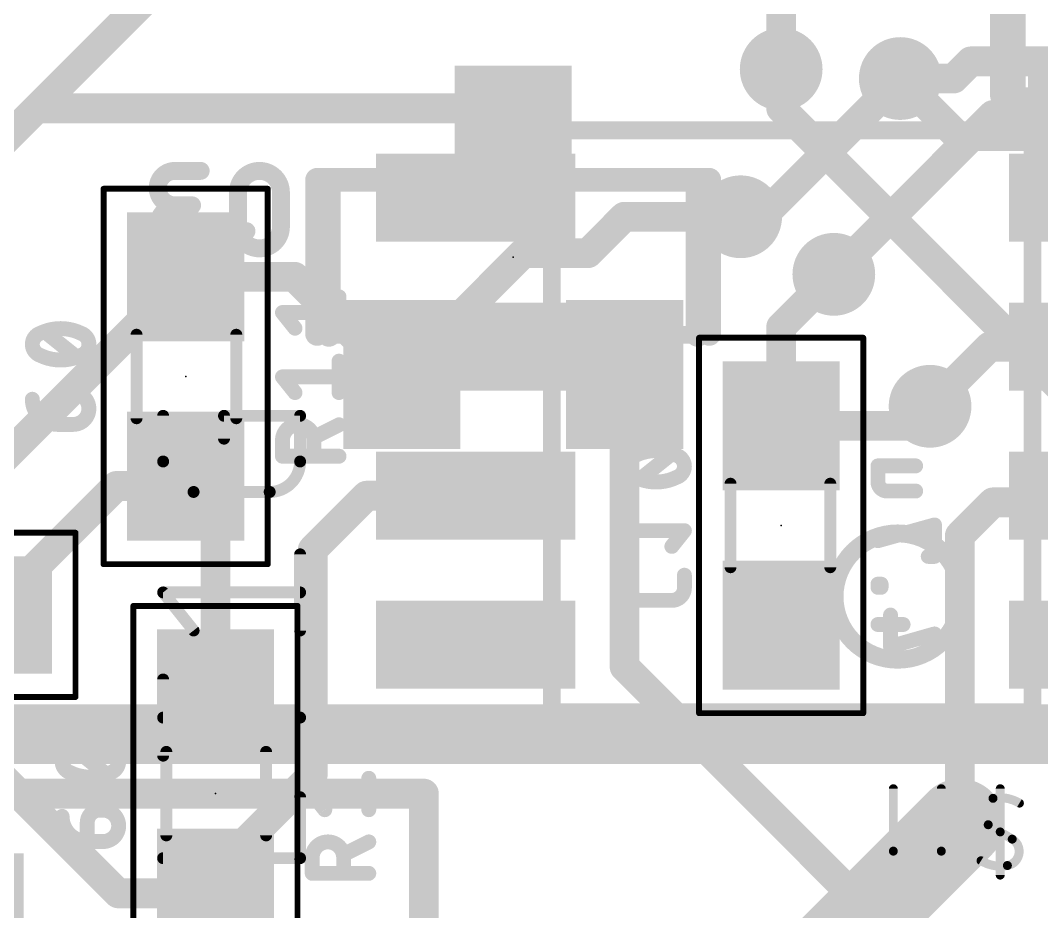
# Model space of a CAD drawing. Extents: x -0.3 to 81.4, y -1.5 to 30.2.
# Drawn here: x 20.18 to 28.89, y 12.96 to 20.56 of the extents above; entities that cross this region are included whole.
import ezdxf

# ---------------------------------------------------------------- set-up
doc = ezdxf.new("R2010")
doc.units = 0
for name, color, linetype in [('1', 12, 'CONTINUOUS'), ('16', 132, 'CONTINUOUS'), ('18', 110, 'CONTINUOUS'), ('21', 253, 'CONTINUOUS'), ('22', 253, 'CONTINUOUS'), ('23', 53, 'CONTINUOUS'), ('24', 53, 'CONTINUOUS'), ('25', 253, 'CONTINUOUS'), ('26', 253, 'CONTINUOUS'), ('27', 253, 'CONTINUOUS'), ('28', 253, 'CONTINUOUS'), ('39', 12, 'CONTINUOUS'), ('40', 132, 'CONTINUOUS'), ('51', 253, 'CONTINUOUS'), ('52', 253, 'CONTINUOUS')]:
    doc.layers.add(name, color=color, linetype=linetype)

# ---------------------------------------------------------------- blocks, each defined once
blk = doc.blocks.new('RECT')
blk.add_solid([(-0.5, -0.5), (0.5, -0.5), (-0.5, 0.5), (0.5, 0.5)])
blk = doc.blocks.new('ROUNDV')
at = {"const_width": 0.5}
blk.add_lwpolyline([(0, -0.25, 1), (0, 0.25, 1), (0, -0.25)], format="xyb", dxfattribs=at)

msp = doc.modelspace()

# ---------------------------------------------------------------- linework, layer by layer
at = {"layer": '1'}
for points, const_width in [([(25.3798, 24.8718), (18.796, 18.288)], 0.254), ([(26.67, 20.145), (26.67, 22.352)], 0.254), ([(28.1414, 20.066), (28.2878, 20.2124)], 0.254), ([(28.2878, 20.2124), (32.4589, 20.2124)], 0.254), ([(26.5076, 18.8876), (27.686, 20.066)], 0.254), ([(27.686, 20.066), (28.1414, 20.066)], 0.254), ([(28.4772, 19.7552), (27.1191, 18.397)], 0.254), ([(29.21, 19.7552), (28.4772, 19.7552)], 0.254), ([(26.3244, 18.8876), (26.5076, 18.8876)], 0.254), ([(19.724, 16.51), (21.59, 18.376)], 0.254), ([(22.518, 18.376), (21.59, 18.376)], 0.254), ([(23.114, 17.78), (22.518, 18.376)], 0.254), ([(24.064, 17.78), (23.114, 17.78)], 0.254), ([(27.94, 17.272), (28.448, 17.78)], 0.254), ([(28.448, 17.78), (29.464, 17.78)], 0.254), ([(21.59, 16.676), (21.673, 16.593)], 0.254), ([(19.9, 15.494), (20.999, 16.593)], 0.254), ([(20.999, 16.593), (21.673, 16.593)], 0.254), ([(21.673, 16.593), (21.844, 16.422)], 0.254), ([(22.6742, 16.0502), (23.134, 16.51)], 0.254), ([(23.134, 16.51), (24.064, 16.51)], 0.254), ([(28.4772, 16.4532), (28.194, 16.17)], 0.254), ([(29.4072, 16.4532), (28.4772, 16.4532)], 0.254), ([(21.844, 16.422), (21.844, 14.82)], 0.254), ([(28.194, 16.17), (28.194, 13.716)], 0.254), ([(22.6742, 16.0502), (22.6742, 14.1332)], 0.254), ([(29.464, 14.478), (11.938, 14.478)], 0.508), ([(19.8353, 14.2993), (21.0146, 13.12)], 0.254), ([(22.6742, 14.1332), (21.844, 13.303)], 0.254), ([(23.622, 13.97), (9.398, 13.97)], 0.254), ([(23.622, 10.922), (23.622, 13.97)], 0.254), ([(28.194, 13.716), (26.67, 12.192)], 0.762), ([(21.844, 13.303), (21.844, 13.12)], 0.254), ([(21.0146, 13.12), (21.844, 13.12)], 0.254)]:
    msp.add_lwpolyline(points, dxfattribs=dict(at, const_width=const_width))
for points, const_width in [([(28.2878, 20.2759, 1), (28.2878, 20.1489)], 0.127), ([(28.3327, 20.1675, 1), (28.2429, 20.2573)], 0.127), ([(26.6065, 20.145, 1), (26.7335, 20.145)], 0.127), ([(27.686, 20.1295, 1), (27.686, 20.0025)], 0.127), ([(27.7309, 20.0211, 1), (27.6411, 20.1109)], 0.127), ([(28.0965, 20.1109, 1), (28.1863, 20.0211)], 0.127), ([(28.1414, 20.0025, 1), (28.1414, 20.1295)], 0.127), ([(28.4772, 19.8187, 1), (28.4772, 19.6917)], 0.127), ([(28.5221, 19.7103, 1), (28.4323, 19.8001)], 0.127), ([(26.3244, 18.9511, 1), (26.3244, 18.8241)], 0.127), ([(26.4627, 18.9325, 1), (26.5525, 18.8427)], 0.127), ([(26.5076, 18.8241, 1), (26.5076, 18.9511)], 0.127), ([(21.59, 18.4395, 1), (21.59, 18.3125)], 0.127), ([(21.6349, 18.3311, 1), (21.5451, 18.4209)], 0.127), ([(22.5629, 18.4209, 1), (22.4731, 18.3311)], 0.127), ([(22.518, 18.3125, 1), (22.518, 18.4395)], 0.127), ([(27.0742, 18.4419, 1), (27.164, 18.3521)], 0.127), ([(23.114, 17.8435, 1), (23.114, 17.7165)], 0.127), ([(23.0691, 17.7351, 1), (23.1589, 17.8249)], 0.127), ([(24.064, 17.7165, 1), (24.064, 17.8435)], 0.127), ([(28.448, 17.8435, 1), (28.448, 17.7165)], 0.127), ([(28.4929, 17.7351, 1), (28.4031, 17.8249)], 0.127), ([(27.8951, 17.3169, 1), (27.9849, 17.2271)], 0.127), ([(21.6349, 16.7209, 1), (21.5451, 16.6311)], 0.127), ([(20.999, 16.6565, 1), (20.999, 16.5295)], 0.127), ([(21.0439, 16.5481, 1), (20.9541, 16.6379)], 0.127), ([(21.7179, 16.6379, 1), (21.6281, 16.5481)], 0.127), ([(21.6281, 16.5481, 1), (21.7179, 16.6379)], 0.127), ([(21.673, 16.5295, 1), (21.673, 16.6565)], 0.127), ([(23.134, 16.5735, 1), (23.134, 16.4465)], 0.127), ([(23.1789, 16.4651, 1), (23.0891, 16.5549)], 0.127), ([(24.064, 16.4465, 1), (24.064, 16.5735)], 0.127), ([(28.4772, 16.5167, 1), (28.4772, 16.3897)], 0.127), ([(28.5221, 16.4083, 1), (28.4323, 16.4981)], 0.127), ([(21.9075, 16.422, 1), (21.7805, 16.422)], 0.127), ([(21.7991, 16.3771, 1), (21.8889, 16.4669)], 0.127), ([(28.2575, 16.17, 1), (28.1305, 16.17)], 0.127), ([(28.1491, 16.2149, 1), (28.2389, 16.1251)], 0.127), ([(22.7377, 16.0502, 1), (22.6107, 16.0502)], 0.127), ([(22.6293, 16.0951, 1), (22.7191, 16.0053)], 0.127), ([(21.7805, 14.82, 1), (21.9075, 14.82)], 0.127), ([(22.7191, 14.0883, 1), (22.6293, 14.1781)], 0.127), ([(22.6107, 14.1332, 1), (22.7377, 14.1332)], 0.127), ([(23.6855, 13.97, 1), (23.5585, 13.97)], 0.127), ([(23.622, 13.9065, 1), (23.622, 14.0335)], 0.127), ([(28.3287, 13.5813, 1), (28.0593, 13.8507)], 0.381), ([(28.1305, 13.716, 1), (28.2575, 13.716)], 0.127), ([(21.9075, 13.303, 1), (21.7805, 13.303)], 0.127), ([(21.7991, 13.3479, 1), (21.8889, 13.2581)], 0.127), ([(21.0146, 13.1835, 1), (21.0146, 13.0565)], 0.127), ([(21.844, 13.0565, 1), (21.844, 13.1835)], 0.127), ([(20.9697, 13.0751, 1), (21.0595, 13.1649)], 0.127), ([(21.7805, 13.12, 1), (21.9075, 13.12)], 0.127)]:
    msp.add_lwpolyline(points, format="xyb", dxfattribs=dict(at, const_width=const_width))
at = {"layer": '16', "const_width": 0.254}
for points in [[(26.67, 19.812), (26.67, 20.145)], [(28.178, 19.574), (27.686, 20.066)], [(18.796, 18.288), (20.32, 19.812)], [(20.32, 19.812), (24.114, 19.812)], [(24.114, 19.812), (24.384, 19.542)], [(29.486, 16.996), (26.67, 19.812)], [(29.276, 19.574), (28.178, 19.574)], [(25.3316, 18.8876), (25.0208, 18.5768)], [(26.3244, 18.8876), (25.3316, 18.8876)], [(24.4688, 18.5768), (23.434, 17.542)], [(25.0208, 18.5768), (24.4688, 18.5768)], [(27.1191, 18.397), (26.67, 17.948)], [(26.67, 17.948), (26.67, 17.106)], [(25.334, 17.542), (25.334, 15.052)], [(27.774, 17.106), (27.94, 17.272)], [(26.67, 17.106), (27.774, 17.106)], [(25.334, 15.052), (32.766, 7.62)]]:
    msp.add_lwpolyline(points, dxfattribs=at)
at = {"layer": '16', "const_width": 0.127}
for points in [[(26.7335, 20.145, 1), (26.6065, 20.145)], [(27.7309, 20.1109, 1), (27.6411, 20.0211)], [(20.32, 19.8755, 1), (20.32, 19.7485)], [(20.3649, 19.7671, 1), (20.2751, 19.8569)], [(24.1589, 19.8569, 1), (24.0691, 19.7671)], [(24.114, 19.7485, 1), (24.114, 19.8755)], [(26.7149, 19.8569, 1), (26.6251, 19.7671)], [(26.6065, 19.812, 1), (26.7335, 19.812)], [(28.178, 19.6375, 1), (28.178, 19.5105)], [(24.3391, 19.4971, 1), (24.4289, 19.5869)], [(28.1331, 19.5291, 1), (28.2229, 19.6189)], [(25.3316, 18.9511, 1), (25.3316, 18.8241)], [(25.3765, 18.8427, 1), (25.2867, 18.9325)], [(26.3244, 18.8241, 1), (26.3244, 18.9511)], [(24.4688, 18.6403, 1), (24.4688, 18.5133)], [(24.5137, 18.5319, 1), (24.4239, 18.6217)], [(24.9759, 18.6217, 1), (25.0657, 18.5319)], [(25.0208, 18.5133, 1), (25.0208, 18.6403)], [(27.164, 18.3521, 1), (27.0742, 18.4419)], [(26.7335, 17.948, 1), (26.6065, 17.948)], [(26.6251, 17.9929, 1), (26.7149, 17.9031)], [(23.3891, 17.5869, 1), (23.4789, 17.4971)], [(25.3975, 17.542, 1), (25.2705, 17.542)], [(27.9849, 17.2271, 1), (27.8951, 17.3169)], [(26.67, 17.1695, 1), (26.67, 17.0425)], [(26.6065, 17.106, 1), (26.7335, 17.106)], [(27.7291, 17.1509, 1), (27.8189, 17.0611)], [(27.774, 17.0425, 1), (27.774, 17.1695)], [(25.3789, 15.0969, 1), (25.2891, 15.0071)], [(25.2705, 15.052, 1), (25.3975, 15.052)]]:
    msp.add_lwpolyline(points, format="xyb", dxfattribs=at)
at = {"layer": '21', "const_width": 0.1524}
msp.add_lwpolyline([(27.664, 15.1115, 1), (27.664, 16.1885, 1), (27.664, 15.1115)], format="xyb", dxfattribs=at)
at = {"layer": '22', "const_width": 0.2032}
for points in [[(28.5536, 21.2344), (28.5536, 19.9216)], [(22.7116, 19.2024), (22.7116, 17.8896)], [(23.6704, 19.2024), (22.7116, 19.2024)], [(26.0564, 19.2024), (25.0976, 19.2024)], [(26.0564, 17.8896), (26.0564, 19.2024)], [(24.1616, 17.8816), (24.6204, 17.8816)]]:
    msp.add_lwpolyline(points, dxfattribs=at)
at = {"layer": '22', "const_width": 0.1016}
for points in [[(28.5028, 19.9216, 1), (28.6044, 19.9216)], [(22.7624, 19.2024, 1), (22.6608, 19.2024)], [(22.7116, 19.2532, 1), (22.7116, 19.1516)], [(23.6704, 19.1516, 1), (23.6704, 19.2532)], [(25.0976, 19.2532, 1), (25.0976, 19.1516)], [(26.1072, 19.2024, 1), (26.0056, 19.2024)], [(26.0564, 19.1516, 1), (26.0564, 19.2532)], [(24.1616, 17.9324, 1), (24.1616, 17.8308)], [(24.6204, 17.8308, 1), (24.6204, 17.9324)], [(22.6608, 17.8896, 1), (22.7624, 17.8896)], [(26.0056, 17.8896, 1), (26.1072, 17.8896)]]:
    msp.add_lwpolyline(points, format="xyb", dxfattribs=at)
at = {"layer": '23'}
for p in [(21.59, 17.526), (21.844, 13.97)]:
    msp.add_point(p, dxfattribs=at)
at = {"layer": '24'}
for p in [(24.384, 18.542), (26.67, 16.256)]:
    msp.add_point(p, dxfattribs=at)
at = {"layer": '25'}
for points, const_width in [([(22.8981, 17.9374), (22.8981, 18.2055)], 0.127), ([(22.5227, 17.9374), (22.4155, 18.0714)], 0.127), ([(22.4155, 18.0714), (22.8981, 18.0714)], 0.127), ([(22.8981, 17.3888), (22.8981, 17.6569)], 0.127), ([(22.5227, 17.3888), (22.4155, 17.5228)], 0.127), ([(22.4155, 17.5228), (22.8981, 17.5228)], 0.127), ([(22.8981, 17.1146), (22.6836, 17.0074)], 0.127), ([(22.4155, 16.8465), (22.4155, 16.9805)], 0.127), ([(22.6836, 16.9805), (22.6836, 16.8465)], 0.127), ([(22.8981, 16.8465), (22.4155, 16.8465)], 0.127), ([(23.0449, 14.4082), (22.7767, 14.6227)], 0.127), ([(23.1521, 13.8328), (23.1521, 14.1009)], 0.127), ([(22.7767, 13.8328), (22.6695, 13.9668)], 0.127), ([(22.6695, 13.9668), (23.1521, 13.9668)], 0.127), ([(27.6268, 14.0119), (27.6268, 13.4799)], 0.0762), ([(28.036, 13.4799), (28.036, 14.0119)], 0.0762), ([(28.5385, 13.2753), (28.5385, 14.0119)], 0.0762), ([(28.5385, 13.6436), (28.4362, 13.705)], 0.0762), ([(28.5385, 13.6436), (28.6408, 13.5822)], 0.0762), ([(23.1521, 13.5586), (22.9376, 13.4514)], 0.127), ([(22.6695, 13.2905), (22.6695, 13.4245)], 0.127), ([(22.9376, 13.4245), (22.9376, 13.2905)], 0.127), ([(23.1521, 13.2905), (22.6695, 13.2905)], 0.127)]:
    msp.add_lwpolyline(points, dxfattribs=dict(at, const_width=const_width))
for points, const_width in [([(22.9298, 18.2055, 1), (22.8664, 18.2055)], 0.0635), ([(22.4403, 18.0913, 1), (22.3907, 18.0516)], 0.0635), ([(22.4155, 18.1032, 1), (22.4155, 18.0397)], 0.0635), ([(22.8981, 18.0397, 1), (22.8981, 18.1032)], 0.0635), ([(22.498, 17.9176, 1), (22.5475, 17.9572)], 0.0635), ([(22.8664, 17.9374, 1), (22.9298, 17.9374)], 0.0635), ([(22.9298, 17.6569, 1), (22.8664, 17.6569)], 0.0635), ([(22.4403, 17.5426, 1), (22.3907, 17.503)], 0.0635), ([(22.4155, 17.5546, 1), (22.4155, 17.4911)], 0.0635), ([(22.8981, 17.4911, 1), (22.8981, 17.5546)], 0.0635), ([(22.498, 17.3689, 1), (22.5475, 17.4086)], 0.0635), ([(22.8664, 17.3888, 1), (22.9298, 17.3888)], 0.0635), ([(22.6836, 16.9805, 1), (22.4155, 16.9805)], 0.127), ([(22.9123, 17.0862, 1), (22.8839, 17.143)], 0.0635), ([(22.4473, 16.9805, 1), (22.3838, 16.9805)], 0.0635), ([(22.3838, 16.9805, 1), (22.4473, 16.9805)], 0.0635), ([(22.6694, 17.0358, 1), (22.6978, 16.979)], 0.0635), ([(22.7154, 16.9805, 1), (22.6519, 16.9805)], 0.0635), ([(22.6519, 16.9805, 1), (22.7154, 16.9805)], 0.0635), ([(22.4155, 16.8782, 1), (22.4155, 16.8147)], 0.0635), ([(22.8981, 16.8147, 1), (22.8981, 16.8782)], 0.0635), ([(22.3838, 16.8465, 1), (22.4473, 16.8465)], 0.0635), ([(22.6519, 16.8465, 1), (22.7154, 16.8465)], 0.0635), ([(22.7365, 14.6093, 0.3205), (22.6695, 14.5154)], 0.127), ([(22.9108, 14.6495, 0.1139), (22.7365, 14.6093)], 0.127), ([(22.7226, 14.6378, 1), (22.7504, 14.5807)], 0.0635), ([(22.7468, 14.5793, 1), (22.7262, 14.6393)], 0.0635), ([(22.7966, 14.6475, 1), (22.7569, 14.5979)], 0.0635), ([(22.9108, 14.6813, 1), (22.9108, 14.6178)], 0.0635), ([(23.0851, 14.6093, 0.1139), (22.9108, 14.6495)], 0.127), ([(22.9108, 14.6178, 1), (22.9108, 14.6813)], 0.0635), ([(23.1521, 14.5154, 0.3205), (23.0851, 14.6093)], 0.127), ([(23.0954, 14.6393, 1), (23.0748, 14.5793)], 0.0635), ([(23.0712, 14.5807, 1), (23.099, 14.6378)], 0.0635), ([(22.6695, 14.5154, 0.3205), (22.7365, 14.4216)], 0.127), ([(22.7012, 14.5154, 1), (22.6378, 14.5154)], 0.0635), ([(23.0851, 14.4216, 0.3205), (23.1521, 14.5154)], 0.127), ([(23.1838, 14.5154, 1), (23.1204, 14.5154)], 0.0635), ([(22.6378, 14.5154, 1), (22.7012, 14.5154)], 0.0635), ([(22.7365, 14.4216, 0.1139), (22.9108, 14.3814)], 0.127), ([(22.7504, 14.4501, 1), (22.7226, 14.3931)], 0.0635), ([(22.7262, 14.3916, 1), (22.7468, 14.4516)], 0.0635), ([(22.9108, 14.3814, 0.1139), (23.0851, 14.4216)], 0.127), ([(23.025, 14.3834, 1), (23.0647, 14.433)], 0.0635), ([(23.0748, 14.4516, 1), (23.0954, 14.3916)], 0.0635), ([(23.099, 14.3931, 1), (23.0712, 14.4501)], 0.0635), ([(23.1204, 14.5154, 1), (23.1838, 14.5154)], 0.0635), ([(22.9108, 14.4131, 1), (22.9108, 14.3496)], 0.0635), ([(22.9108, 14.3496, 1), (22.9108, 14.4131)], 0.0635), ([(23.1838, 14.1009, 1), (23.1204, 14.1009)], 0.0635), ([(22.6695, 13.9986, 1), (22.6695, 13.9351)], 0.0635), ([(22.6943, 13.9866, 1), (22.6447, 13.947)], 0.0635), ([(23.1521, 13.9351, 1), (23.1521, 13.9986)], 0.0635), ([(27.6458, 14.0119, 1), (27.6077, 14.0119)], 0.0381), ([(28.0551, 14.0119, 1), (28.017, 14.0119)], 0.0381), ([(28.5576, 14.0119, 1), (28.5195, 14.0119)], 0.0381), ([(28.4772, 13.93, 0.6917), (28.4362, 13.705)], 0.0762), ([(28.4737, 13.9488, 1), (28.4806, 13.9113)], 0.0381), ([(28.7022, 13.8891, 0.1823), (28.4772, 13.9301)], 0.0762), ([(28.4806, 13.9113, 1), (28.4737, 13.9488)], 0.0381), ([(22.752, 13.8129, 1), (22.8015, 13.8526)], 0.0635), ([(23.1204, 13.8328, 1), (23.1838, 13.8328)], 0.0635), ([(28.6924, 13.8728, 1), (28.712, 13.9055)], 0.0381), ([(28.446, 13.7213, 1), (28.4264, 13.6886)], 0.0381), ([(28.4264, 13.6886, 1), (28.446, 13.7213)], 0.0381), ([(28.5483, 13.6599, 1), (28.5287, 13.6273)], 0.0381), ([(28.5287, 13.6273, 1), (28.5483, 13.6599)], 0.0381), ([(22.9376, 13.4245, 1), (22.6695, 13.4245)], 0.127), ([(23.1663, 13.5302, 1), (23.1379, 13.587)], 0.0635), ([(28.5999, 13.3571, 0.6917), (28.6408, 13.5822)], 0.0762), ([(28.6506, 13.5986, 1), (28.631, 13.5659)], 0.0381), ([(28.631, 13.5659, 1), (28.6506, 13.5986)], 0.0381), ([(22.9234, 13.4798, 1), (22.9518, 13.423)], 0.0635), ([(27.6268, 13.4799, 1), (28.036, 13.4799)], 0.0762), ([(27.6458, 13.4799, 1), (27.6077, 13.4799)], 0.0381), ([(28.0551, 13.4799, 1), (28.017, 13.4799)], 0.0381), ([(22.7012, 13.4245, 1), (22.6378, 13.4245)], 0.0635), ([(22.6378, 13.4245, 1), (22.7012, 13.4245)], 0.0635), ([(22.9694, 13.4245, 1), (22.9059, 13.4245)], 0.0635), ([(22.9059, 13.4245, 1), (22.9694, 13.4245)], 0.0635), ([(27.6077, 13.4799, 1), (27.6458, 13.4799)], 0.0381), ([(28.017, 13.4799, 1), (28.0551, 13.4799)], 0.0381), ([(28.3847, 13.4144, 1), (28.365, 13.3817)], 0.0381), ([(28.3749, 13.3981, 0.1823), (28.5999, 13.3571)], 0.0762), ([(22.6695, 13.3222, 1), (22.6695, 13.2587)], 0.0635), ([(23.1521, 13.2587, 1), (23.1521, 13.3222)], 0.0635), ([(28.5965, 13.3759, 1), (28.6033, 13.3384)], 0.0381), ([(28.6033, 13.3384, 1), (28.5965, 13.3759)], 0.0381), ([(22.6378, 13.2905, 1), (22.7012, 13.2905)], 0.0635), ([(22.9059, 13.2905, 1), (22.9694, 13.2905)], 0.0635), ([(28.5195, 13.2753, 1), (28.5576, 13.2753)], 0.0381)]:
    msp.add_lwpolyline(points, format="xyb", dxfattribs=dict(at, const_width=const_width))
at = {"layer": '26'}
for points, const_width in [([(21.4981, 19.2786, 1), (21.4981, 18.9851)], 0.1524), ([(21.4981, 19.3167, 1), (21.4981, 19.2405)], 0.0762), ([(21.4981, 19.2405, 1), (21.4981, 19.3167)], 0.0762), ([(21.7183, 19.2405, 1), (21.7183, 19.3167)], 0.0762), ([(22.4028, 19.0952, 1), (22.0359, 19.0952)], 0.1524), ([(22.074, 19.0952, 1), (21.9978, 19.0952)], 0.0762), ([(22.4409, 19.0952, 1), (22.3647, 19.0952)], 0.0762), ([(21.9978, 19.0952, 1), (22.074, 19.0952)], 0.0762), ([(22.3647, 19.0952, 1), (22.4409, 19.0952)], 0.0762), ([(21.5348, 18.9851, 1), (21.5348, 18.6182)], 0.1524), ([(21.4981, 19.0232, 1), (21.4981, 18.947)], 0.0762), ([(21.4981, 18.947, 1), (21.4981, 19.0232)], 0.0762), ([(21.5348, 18.947, 1), (21.5348, 19.0232)], 0.0762), ([(21.6449, 18.947, 1), (21.6449, 19.0232)], 0.0762), ([(22.0359, 18.8016, 1), (22.4028, 18.8016)], 0.1524), ([(22.074, 18.8016, 1), (21.9978, 18.8016)], 0.0762), ([(21.9978, 18.8016, 1), (22.074, 18.8016)], 0.0762), ([(22.1362, 18.738, 1), (22.0824, 18.7919)], 0.0762), ([(22.4409, 18.8016, 1), (22.3647, 18.8016)], 0.0762), ([(22.3647, 18.8016, 1), (22.4409, 18.8016)], 0.0762), ([(21.5348, 18.6563, 1), (21.5348, 18.5801)], 0.0762), ([(21.5348, 18.5801, 1), (21.5348, 18.6563)], 0.0762), ([(21.7183, 18.5801, 1), (21.7183, 18.6563)], 0.0762), ([(21.9356, 18.6451, 1), (21.9895, 18.5913)], 0.0762), ([(25.4289, 16.8542, 0.3205), (25.3619, 16.7604)], 0.127), ([(25.6032, 16.8944, 0.1139), (25.4289, 16.8542)], 0.127), ([(25.415, 16.8827, 1), (25.4428, 16.8257)], 0.0635), ([(25.4392, 16.8242, 1), (25.4186, 16.8842)], 0.0635), ([(25.6032, 16.9262, 1), (25.6032, 16.8627)], 0.0635), ([(25.7775, 16.8542, 0.1139), (25.6032, 16.8944)], 0.127), ([(25.6032, 16.8627, 1), (25.6032, 16.9262)], 0.0635), ([(25.7571, 16.8428, 1), (25.7174, 16.8924)], 0.0635), ([(25.8445, 16.7604, 0.3205), (25.7775, 16.8542)], 0.127), ([(25.7878, 16.8842, 1), (25.7672, 16.8242)], 0.0635), ([(25.7636, 16.8257, 1), (25.7914, 16.8827)], 0.0635), ([(25.3619, 16.7604, 0.3205), (25.4289, 16.6665)], 0.127), ([(25.3936, 16.7603, 1), (25.3302, 16.7604)], 0.0635), ([(25.7775, 16.6665, 0.3205), (25.8445, 16.7604)], 0.127), ([(25.8762, 16.7603, 1), (25.8128, 16.7604)], 0.0635), ([(25.3302, 16.7603, 1), (25.3936, 16.7604)], 0.0635), ([(25.4428, 16.6951, 1), (25.415, 16.638)], 0.0635), ([(25.4289, 16.6665, 0.1139), (25.6032, 16.6263)], 0.127), ([(25.4186, 16.6365, 1), (25.4392, 16.6965)], 0.0635), ([(25.6032, 16.6263, 0.1139), (25.7775, 16.6665)], 0.127), ([(25.7672, 16.6965, 1), (25.7878, 16.6365)], 0.0635), ([(25.7914, 16.638, 1), (25.7636, 16.6951)], 0.0635), ([(25.8128, 16.7604, 1), (25.8762, 16.7603)], 0.0635), ([(25.4493, 16.6779, 1), (25.489, 16.6283)], 0.0635), ([(25.6032, 16.658, 1), (25.6032, 16.5945)], 0.0635), ([(25.6032, 16.5945, 1), (25.6032, 16.658)], 0.0635), ([(25.3937, 16.3458, 1), (25.3302, 16.3458)], 0.0635), ([(25.3619, 16.2435, 1), (25.3619, 16.18)], 0.0635), ([(25.8693, 16.1919, 1), (25.8197, 16.2316)], 0.0635), ([(25.8445, 16.18, 1), (25.8445, 16.2435)], 0.0635), ([(25.7125, 16.0975, 1), (25.762, 16.0578)], 0.0635), ([(25.3302, 16.0777, 1), (25.3937, 16.0777)], 0.0635), ([(25.3937, 15.8321, 1), (25.3302, 15.8321)], 0.0635), ([(25.8762, 15.8321, 1), (25.8128, 15.8321)], 0.0635), ([(25.3619, 15.7248, 0.4142), (25.4691, 15.6176)], 0.127), ([(25.3937, 15.7248, 1), (25.3302, 15.7248)], 0.0635), ([(25.7373, 15.6176, 0.4142), (25.8445, 15.7248)], 0.127), ([(25.8762, 15.7248, 1), (25.8128, 15.7248)], 0.0635), ([(25.3302, 15.7248, 1), (25.3937, 15.7248)], 0.0635), ([(25.4691, 15.6493, 1), (25.4691, 15.5858)], 0.0635), ([(25.4691, 15.5858, 1), (25.4691, 15.6493)], 0.0635), ([(25.7373, 15.6493, 1), (25.7373, 15.5858)], 0.0635), ([(25.7373, 15.5858, 1), (25.7373, 15.6493)], 0.0635), ([(25.8128, 15.7248, 1), (25.8762, 15.7248)], 0.0635)]:
    msp.add_lwpolyline(points, format="xyb", dxfattribs=dict(at, const_width=const_width))
for points, const_width in [([(21.7183, 19.2786), (21.4981, 19.2786)], 0.1524), ([(22.0359, 19.0952), (22.0359, 18.8016)], 0.1524), ([(22.4028, 18.8016), (22.4028, 19.0952)], 0.1524), ([(21.4981, 18.9851), (21.6449, 18.9851)], 0.1524), ([(22.1093, 18.765), (21.9625, 18.6182)], 0.1524), ([(21.7183, 18.6182), (21.5348, 18.6182)], 0.1524), ([(25.4691, 16.6531), (25.7373, 16.8676)], 0.127), ([(25.3619, 16.0777), (25.3619, 16.3458)], 0.127), ([(25.8445, 16.2117), (25.3619, 16.2117)], 0.127), ([(25.7373, 16.0777), (25.8445, 16.2117)], 0.127), ([(25.3619, 15.8321), (25.3619, 15.7248)], 0.127), ([(25.8445, 15.7248), (25.8445, 15.8321)], 0.127), ([(25.4691, 15.6176), (25.7373, 15.6176)], 0.127)]:
    msp.add_lwpolyline(points, dxfattribs=dict(at, const_width=const_width))
at = {"layer": '27'}
for points, const_width in [([(20.3489, 17.8942, 0.3205), (20.2819, 17.8003)], 0.127), ([(20.5232, 17.9344, 0.1139), (20.3489, 17.8942)], 0.127), ([(20.335, 17.9227, 1), (20.3628, 17.8656)], 0.0635), ([(20.3592, 17.8641, 1), (20.3386, 17.9242)], 0.0635), ([(20.409, 17.9324, 1), (20.3693, 17.8828)], 0.0635), ([(20.6975, 17.8942, 0.1139), (20.5232, 17.9344)], 0.127), ([(20.5232, 17.9661, 1), (20.5232, 17.9026)], 0.0635), ([(20.5232, 17.9026, 1), (20.5232, 17.9661)], 0.0635), ([(20.7645, 17.8003, 0.3205), (20.6975, 17.8942)], 0.127), ([(20.7078, 17.9242, 1), (20.6872, 17.8641)], 0.0635), ([(20.6836, 17.8656, 1), (20.7114, 17.9227)], 0.0635), ([(20.2819, 17.8003, 0.3205), (20.3489, 17.7065)], 0.127), ([(20.3136, 17.8003, 1), (20.2502, 17.8003)], 0.0635), ([(20.6975, 17.7065, 0.3205), (20.7645, 17.8003)], 0.127), ([(20.7962, 17.8003, 1), (20.7328, 17.8003)], 0.0635), ([(20.2502, 17.8003, 1), (20.3136, 17.8003)], 0.0635), ([(20.7328, 17.8003, 1), (20.7962, 17.8003)], 0.0635), ([(20.3489, 17.7065, 0.1139), (20.5232, 17.6663)], 0.127), ([(20.3628, 17.735, 1), (20.335, 17.6779)], 0.0635), ([(20.3386, 17.6764, 1), (20.3592, 17.7365)], 0.0635), ([(20.5232, 17.6663, 0.1139), (20.6975, 17.7065)], 0.127), ([(20.5232, 17.698, 1), (20.5232, 17.6345)], 0.0635), ([(20.5232, 17.6345, 1), (20.5232, 17.698)], 0.0635), ([(20.6374, 17.6683, 1), (20.6771, 17.7179)], 0.0635), ([(20.6872, 17.7365, 1), (20.7078, 17.6764)], 0.0635), ([(20.7114, 17.6779, 1), (20.6836, 17.735)], 0.0635), ([(20.6036, 17.3857, 0.4142), (20.4964, 17.2785)], 0.127), ([(20.6036, 17.4175, 1), (20.6036, 17.354)], 0.0635), ([(20.6304, 17.4175, 1), (20.6304, 17.354)], 0.0635), ([(20.6304, 17.1176, 1), (20.6304, 17.3857)], 0.127), ([(20.6036, 17.354, 1), (20.6036, 17.4175)], 0.0635), ([(20.6304, 17.354, 1), (20.6304, 17.4175)], 0.0635), ([(20.3136, 17.3321, 1), (20.2501, 17.3321)], 0.0635), ([(20.2819, 17.3321, 0.4142), (20.4964, 17.1176)], 0.127), ([(20.5281, 17.2785, 1), (20.4646, 17.2785)], 0.0635), ([(20.4646, 17.2785, 1), (20.5281, 17.2785)], 0.0635), ([(20.4964, 17.1494, 1), (20.4964, 17.0859)], 0.0635), ([(20.4964, 17.0859, 1), (20.4964, 17.1494)], 0.0635), ([(20.6304, 17.1494, 1), (20.6304, 17.0859)], 0.0635), ([(20.6304, 17.0859, 1), (20.6304, 17.1494)], 0.0635), ([(21.4232, 17.1908, 1), (21.3724, 17.1908)], 0.0508), ([(21.9425, 17.1908, 1), (21.8917, 17.1908)], 0.0508), ([(21.9171, 17.2162, 1), (21.9171, 17.1654)], 0.0508), ([(22.5916, 17.1908, 1), (22.5408, 17.1908)], 0.0508), ([(22.5662, 17.1654, 1), (22.5662, 17.2162)], 0.0508), ([(20.4646, 17.1176, 1), (20.5281, 17.1176)], 0.0635), ([(21.8917, 16.9961, 1), (21.9425, 16.9961)], 0.0508), ([(21.3978, 16.8014, 0.4142), (21.6574, 16.5417)], 0.1016), ([(21.4232, 16.8014, 1), (21.3724, 16.8014)], 0.0508), ([(21.3724, 16.8014, 1), (21.4232, 16.8014)], 0.0508), ([(22.3066, 16.5417, 0.4142), (22.5662, 16.8014)], 0.1016), ([(22.5916, 16.8014, 1), (22.5408, 16.8014)], 0.0508), ([(22.5408, 16.8014, 1), (22.5916, 16.8014)], 0.0508), ([(21.6574, 16.5671, 1), (21.6574, 16.5163)], 0.0508), ([(21.6574, 16.5163, 1), (21.6574, 16.5671)], 0.0508), ([(22.3066, 16.5671, 1), (22.3066, 16.5163)], 0.0508), ([(22.3066, 16.5163, 1), (22.3066, 16.5671)], 0.0508), ([(22.5916, 16.0098, 1), (22.5408, 16.0098)], 0.0508), ([(21.4176, 15.7011, 1), (21.378, 15.6693)], 0.0508), ([(21.3978, 15.7106, 1), (21.3978, 15.6598)], 0.0508), ([(22.5662, 15.6598, 1), (22.5662, 15.7106)], 0.0508), ([(21.6376, 15.3448, 1), (21.6773, 15.3765)], 0.0508), ([(22.5408, 15.3606, 1), (22.5916, 15.3606)], 0.0508), ([(21.4232, 14.943, 1), (21.3724, 14.943)], 0.0508), ([(21.3978, 14.6438, 1), (21.3978, 14.593)], 0.0508), ([(22.5662, 14.593, 1), (22.5662, 14.6438)], 0.0508), ([(20.6029, 14.3382, 0.3205), (20.5359, 14.2443)], 0.127), ([(20.7772, 14.3784, 0.1139), (20.6029, 14.3382)], 0.127), ([(20.589, 14.3667, 1), (20.6168, 14.3096)], 0.0635), ([(20.6132, 14.3081, 1), (20.5926, 14.3682)], 0.0635), ([(20.663, 14.3764, 1), (20.6233, 14.3268)], 0.0635), ([(20.9515, 14.3382, 0.1139), (20.7772, 14.3784)], 0.127), ([(20.7772, 14.4101, 1), (20.7772, 14.3466)], 0.0635), ([(20.7772, 14.3466, 1), (20.7772, 14.4101)], 0.0635), ([(21.0185, 14.2443, 0.3205), (20.9515, 14.3382)], 0.127), ([(20.9618, 14.3682, 1), (20.9412, 14.3081)], 0.0635), ([(20.9376, 14.3096, 1), (20.9654, 14.3667)], 0.0635), ([(20.5359, 14.2443, 0.3205), (20.6029, 14.1505)], 0.127), ([(20.5676, 14.2443, 1), (20.5042, 14.2443)], 0.0635), ([(20.9515, 14.1505, 0.3205), (21.0185, 14.2443)], 0.127), ([(21.0502, 14.2443, 1), (20.9868, 14.2443)], 0.0635), ([(21.3724, 14.2938, 1), (21.4232, 14.2938)], 0.0508), ([(20.5042, 14.2443, 1), (20.5677, 14.2443)], 0.0635), ([(20.6029, 14.1505, 0.1139), (20.7772, 14.1103)], 0.127), ([(20.6168, 14.179, 1), (20.589, 14.1219)], 0.0635), ([(20.5926, 14.1204, 1), (20.6132, 14.1805)], 0.0635), ([(20.7772, 14.1103, 0.1139), (20.9515, 14.1505)], 0.127), ([(20.9412, 14.1805, 1), (20.9618, 14.1204)], 0.0635), ([(20.9654, 14.1219, 1), (20.9376, 14.179)], 0.0635), ([(20.9868, 14.2443, 1), (21.0502, 14.2443)], 0.0635), ([(20.7772, 14.142, 1), (20.7772, 14.0785)], 0.0635), ([(20.7772, 14.0785, 1), (20.7772, 14.142)], 0.0635), ([(20.8914, 14.1123, 1), (20.9311, 14.1619)], 0.0635), ([(22.5916, 13.9391, 1), (22.5408, 13.9391)], 0.0508), ([(20.8576, 13.8297, 0.4142), (20.7504, 13.7225)], 0.127), ([(20.8576, 13.8615, 1), (20.8576, 13.798)], 0.0635), ([(20.8844, 13.8615, 1), (20.8844, 13.798)], 0.0635), ([(20.8844, 13.5616, 1), (20.8844, 13.8297)], 0.127), ([(20.8576, 13.798, 1), (20.8576, 13.8615)], 0.0635), ([(20.8844, 13.798, 1), (20.8844, 13.8615)], 0.0635), ([(20.5359, 13.7761, 0.4142), (20.7504, 13.5616)], 0.127), ([(20.5676, 13.7761, 1), (20.5041, 13.7761)], 0.0635), ([(20.7821, 13.7225, 1), (20.7186, 13.7225)], 0.0635), ([(20.7186, 13.7225, 1), (20.7821, 13.7225)], 0.0635), ([(20.7186, 13.5616, 1), (20.7821, 13.5616)], 0.0635), ([(20.7504, 13.5934, 1), (20.7504, 13.5299)], 0.0635), ([(20.7504, 13.5299, 1), (20.7504, 13.5934)], 0.0635), ([(20.8844, 13.5934, 1), (20.8844, 13.5299)], 0.0635), ([(20.8844, 13.5299, 1), (20.8844, 13.5934)], 0.0635), ([(21.3978, 13.4452, 1), (21.3978, 13.3944)], 0.0508), ([(22.5408, 13.4198, 1), (22.5916, 13.4198)], 0.0508), ([(22.5662, 13.3944, 1), (22.5662, 13.4452)], 0.0508)]:
    msp.add_lwpolyline(points, format="xyb", dxfattribs=dict(at, const_width=const_width))
for points, const_width in [([(20.6573, 17.6931), (20.3891, 17.9076)], 0.127), ([(20.6036, 17.3857), (20.6304, 17.3857)], 0.127), ([(20.4964, 17.1176), (20.4964, 17.2785)], 0.127), ([(20.6304, 17.1176), (20.4964, 17.1176)], 0.127), ([(21.3978, 16.8014), (21.3978, 17.1908)], 0.1016), ([(21.9171, 16.9961), (21.9171, 17.1908)], 0.1016), ([(21.9171, 17.1908), (22.5662, 17.1908)], 0.1016), ([(22.5662, 17.1908), (22.5662, 16.8014)], 0.1016), ([(22.3066, 16.5417), (21.6574, 16.5417)], 0.1016), ([(22.5662, 15.3606), (22.5662, 16.0098)], 0.1016), ([(21.6574, 15.3606), (21.3978, 15.6852)], 0.1016), ([(21.3978, 15.6852), (22.5662, 15.6852)], 0.1016), ([(21.3978, 14.2938), (21.3978, 14.943)], 0.1016), ([(22.5662, 14.6184), (21.3978, 14.6184)], 0.1016), ([(20.9113, 14.1371), (20.6431, 14.3516)], 0.127), ([(22.5662, 13.4198), (22.5662, 13.9391)], 0.1016), ([(20.8576, 13.8297), (20.8844, 13.8297)], 0.127), ([(20.7504, 13.5616), (20.7504, 13.7225)], 0.127), ([(20.8844, 13.5616), (20.7504, 13.5616)], 0.127), ([(21.3978, 13.4198), (22.5662, 13.4198)], 0.1016)]:
    msp.add_lwpolyline(points, dxfattribs=dict(at, const_width=const_width))
at = {"layer": '28', "const_width": 0.127}
for points in [[(27.7636, 17.0733), (27.7636, 17.2878)], [(27.9781, 17.0733), (27.9781, 17.2878)], [(27.4955, 17.0733), (27.9781, 17.0733)], [(27.4955, 16.6299), (27.4955, 16.764)], [(27.4955, 16.764), (27.8172, 16.764)], [(27.8172, 16.5495), (27.5759, 16.5495)], [(27.9781, 16.2604), (27.4955, 16.1264)], [(27.9781, 15.9923), (27.9781, 16.2604)], [(27.9245, 15.9923), (27.9781, 15.9923)], [(27.5223, 15.7557), (27.4955, 15.7557)], [(27.4955, 15.7557), (27.4955, 15.7289)], [(27.4955, 15.7289), (27.5223, 15.7289)], [(27.5223, 15.7289), (27.5223, 15.7557)], [(27.6027, 15.2242), (27.6027, 15.4924)], [(27.71, 15.4119), (27.4955, 15.4119)], [(27.9781, 15.3315), (27.6027, 15.2242)]]:
    msp.add_lwpolyline(points, dxfattribs=at)
at = {"layer": '28'}
for points, const_width in [([(27.7954, 17.2878, 1), (27.7319, 17.2878)], 0.0635), ([(28.0099, 17.2878, 1), (27.9464, 17.2878)], 0.0635), ([(27.4955, 17.105, 1), (27.4955, 17.0415)], 0.0635), ([(27.7319, 17.0733, 1), (27.7954, 17.0733)], 0.0635), ([(27.9464, 17.0733, 1), (28.0099, 17.0733)], 0.0635), ([(27.9781, 17.0415, 1), (27.9781, 17.105)], 0.0635), ([(27.4955, 16.7957, 1), (27.4955, 16.7322)], 0.0635), ([(27.5272, 16.764, 1), (27.4638, 16.764)], 0.0635), ([(27.8172, 16.7322, 1), (27.8172, 16.7957)], 0.0635), ([(27.4955, 16.6299, 0.4142), (27.5759, 16.5495)], 0.127), ([(27.5272, 16.6299, 1), (27.4638, 16.6299)], 0.0635), ([(27.4638, 16.6299, 1), (27.5272, 16.6299)], 0.0635), ([(27.5759, 16.5812, 1), (27.5759, 16.5177)], 0.0635), ([(27.5759, 16.5177, 1), (27.5759, 16.5812)], 0.0635), ([(27.8172, 16.5177, 1), (27.8172, 16.5812)], 0.0635), ([(28.0099, 16.2604, 1), (27.9464, 16.2604)], 0.0635), ([(27.9866, 16.2298, 1), (27.9696, 16.291)], 0.0635), ([(27.487, 16.157, 1), (27.504, 16.0958)], 0.0635), ([(27.9245, 16.0241, 1), (27.9245, 15.9606)], 0.0635), ([(27.9781, 15.9606, 1), (27.9781, 16.0241)], 0.0635), ([(27.9464, 15.9923, 1), (28.0099, 15.9923)], 0.0635), ([(27.4955, 15.7875, 1), (27.4955, 15.724)], 0.0635), ([(27.4955, 15.7607, 1), (27.4955, 15.6972)], 0.0635), ([(27.5272, 15.7557, 1), (27.4638, 15.7557)], 0.0635), ([(27.5541, 15.7557, 1), (27.4906, 15.7557)], 0.0635), ([(27.5223, 15.724, 1), (27.5223, 15.7875)], 0.0635), ([(27.5223, 15.6972, 1), (27.5223, 15.7607)], 0.0635), ([(27.4638, 15.7289, 1), (27.5272, 15.7289)], 0.0635), ([(27.4906, 15.7289, 1), (27.5541, 15.7289)], 0.0635), ([(27.6345, 15.4924, 1), (27.571, 15.4924)], 0.0635), ([(27.4955, 15.4437, 1), (27.4955, 15.3802)], 0.0635), ([(27.71, 15.3802, 1), (27.71, 15.4437)], 0.0635), ([(27.9868, 15.301, 1), (27.9694, 15.362)], 0.0635), ([(27.594, 15.2548, 1), (27.6115, 15.1937)], 0.0635), ([(27.571, 15.2242, 1), (27.6345, 15.2242)], 0.0635)]:
    msp.add_lwpolyline(points, format="xyb", dxfattribs=dict(at, const_width=const_width))
at = {"layer": '39', "const_width": 0.0508}
for points in [[(20.89, 15.926), (20.89, 19.126)], [(20.89, 19.126), (22.29, 19.126)], [(22.29, 19.126), (22.29, 15.926)], [(17.45, 16.194), (20.65, 16.194)], [(20.65, 16.194), (20.65, 14.794)], [(22.29, 15.926), (20.89, 15.926)], [(21.144, 12.37), (21.144, 15.57)], [(21.144, 15.57), (22.544, 15.57)], [(22.544, 15.57), (22.544, 12.37)], [(20.65, 14.794), (17.45, 14.794)]]:
    msp.add_lwpolyline(points, dxfattribs=at)
at = {"layer": '39', "const_width": 0.0254}
for points in [[(20.9027, 19.126, 1), (20.8773, 19.126)], [(20.89, 19.1387, 1), (20.89, 19.1133)], [(22.3027, 19.126, 1), (22.2773, 19.126)], [(22.29, 19.1133, 1), (22.29, 19.1387)], [(20.6627, 16.194, 1), (20.6373, 16.194)], [(20.65, 16.1813, 1), (20.65, 16.2067)], [(20.89, 15.9387, 1), (20.89, 15.9133)], [(22.29, 15.9133, 1), (22.29, 15.9387)], [(20.8773, 15.926, 1), (20.9027, 15.926)], [(22.2773, 15.926, 1), (22.3027, 15.926)], [(21.1567, 15.57, 1), (21.1313, 15.57)], [(21.144, 15.5827, 1), (21.144, 15.5573)], [(22.5567, 15.57, 1), (22.5313, 15.57)], [(22.544, 15.5573, 1), (22.544, 15.5827)], [(20.65, 14.7813, 1), (20.65, 14.8067)], [(20.6373, 14.794, 1), (20.6627, 14.794)]]:
    msp.add_lwpolyline(points, format="xyb", dxfattribs=at)
at = {"layer": '40', "const_width": 0.0508}
for points in [[(25.97, 17.856), (25.97, 14.656)], [(27.37, 17.856), (25.97, 17.856)], [(27.37, 14.656), (27.37, 17.856)], [(25.97, 14.656), (27.37, 14.656)]]:
    msp.add_lwpolyline(points, dxfattribs=at)
at = {"layer": '40', "const_width": 0.0254}
for points in [[(25.9827, 17.856, 1), (25.9573, 17.856)], [(25.97, 17.8687, 1), (25.97, 17.8433)], [(27.3827, 17.856, 1), (27.3573, 17.856)], [(27.37, 17.8433, 1), (27.37, 17.8687)], [(25.97, 14.6687, 1), (25.97, 14.6433)], [(25.9573, 14.656, 1), (25.9827, 14.656)], [(27.3573, 14.656, 1), (27.3827, 14.656)], [(27.37, 14.6433, 1), (27.37, 14.6687)]]:
    msp.add_lwpolyline(points, format="xyb", dxfattribs=at)
at = {"layer": '51'}
for points, const_width in [([(28.814, 19.625), (24.714, 19.625)], 0.1524), ([(24.714, 19.625), (24.714, 14.665)], 0.1524), ([(28.814, 14.665), (28.814, 19.625)], 0.1524), ([(21.171, 17.882), (21.171, 17.17)], 0.1016), ([(22.022, 17.882), (22.022, 17.17)], 0.1016), ([(24.714, 14.665), (28.814, 14.665)], 0.1524), ([(21.425, 14.326), (21.425, 13.614)], 0.1016), ([(22.276, 14.326), (22.276, 13.614)], 0.1016)]:
    msp.add_lwpolyline(points, dxfattribs=dict(at, const_width=const_width))
for points, const_width in [([(24.714, 19.6631, 1), (24.714, 19.5869)], 0.0762), ([(24.7521, 19.625, 1), (24.6759, 19.625)], 0.0762), ([(28.8521, 19.625, 1), (28.7759, 19.625)], 0.0762), ([(28.814, 19.5869, 1), (28.814, 19.6631)], 0.0762), ([(21.1964, 17.882, 1), (21.1456, 17.882)], 0.0508), ([(22.0474, 17.882, 1), (21.9966, 17.882)], 0.0508), ([(21.1456, 17.17, 1), (21.1964, 17.17)], 0.0508), ([(21.9966, 17.17, 1), (22.0474, 17.17)], 0.0508), ([(24.714, 14.7031, 1), (24.714, 14.6269)], 0.0762), ([(28.814, 14.6269, 1), (28.814, 14.7031)], 0.0762), ([(24.6759, 14.665, 1), (24.7521, 14.665)], 0.0762), ([(28.7759, 14.665, 1), (28.8521, 14.665)], 0.0762), ([(21.4504, 14.326, 1), (21.3996, 14.326)], 0.0508), ([(22.3014, 14.326, 1), (22.2506, 14.326)], 0.0508), ([(21.3996, 13.614, 1), (21.4504, 13.614)], 0.0508), ([(22.2506, 13.614, 1), (22.3014, 13.614)], 0.0508)]:
    msp.add_lwpolyline(points, format="xyb", dxfattribs=dict(at, const_width=const_width))
at = {"layer": '52'}
for points, const_width in [([(28.6536, 21.2344), (28.6536, 19.9136)], 0.2032), ([(28.6536, 19.9136), (31.7984, 19.9136)], 0.1524), ([(22.8116, 19.2024), (22.8116, 17.8816)], 0.2032), ([(25.9564, 19.2024), (22.8116, 19.2024)], 0.2032), ([(25.9564, 17.8816), (25.9564, 19.2024)], 0.2032), ([(22.8116, 17.8816), (25.9564, 17.8816)], 0.1524), ([(26.238, 16.612), (26.238, 15.9)], 0.1016), ([(27.089, 16.612), (27.089, 15.9)], 0.1016)]:
    msp.add_lwpolyline(points, dxfattribs=dict(at, const_width=const_width))
for points, const_width in [([(28.6028, 19.9136, 1), (28.7044, 19.9136)], 0.1016), ([(28.6536, 19.9517, 1), (28.6536, 19.8755)], 0.0762), ([(22.8624, 19.2024, 1), (22.7608, 19.2024)], 0.1016), ([(22.8116, 19.2532, 1), (22.8116, 19.1516)], 0.1016), ([(26.0072, 19.2024, 1), (25.9056, 19.2024)], 0.1016), ([(25.9564, 19.1516, 1), (25.9564, 19.2532)], 0.1016), ([(22.8116, 17.9197, 1), (22.8116, 17.8435)], 0.0762), ([(25.9564, 17.8435, 1), (25.9564, 17.9197)], 0.0762), ([(22.7608, 17.8816, 1), (22.8624, 17.8816)], 0.1016), ([(25.9056, 17.8816, 1), (26.0072, 17.8816)], 0.1016), ([(26.2634, 16.612, 1), (26.2126, 16.612)], 0.0508), ([(27.1144, 16.612, 1), (27.0636, 16.612)], 0.0508), ([(26.2126, 15.9, 1), (26.2634, 15.9)], 0.0508), ([(27.0636, 15.9, 1), (27.1144, 15.9)], 0.0508)]:
    msp.add_lwpolyline(points, format="xyb", dxfattribs=dict(at, const_width=const_width))

# ---------------------------------------------------------------- block references
at = {"layer": '1'}
for p, xscale, yscale, rotation in [((24.064, 19.05), 1.7, 0.75, 180), ((29.464, 19.05), 1.7, 0.75, 180), ((24.064, 17.78), 1.7, 0.75, 180), ((29.464, 17.78), 1.7, 0.75, 180), ((24.064, 16.51), 1.7, 0.75, 180), ((29.464, 16.51), 1.7, 0.75, 180), ((24.064, 15.24), 1.7, 0.75, 180), ((29.464, 15.24), 1.7, 0.75, 180), ((19.812, 12.9725), 0.9772, 0.7891, 90)]:
    msp.add_blockref('RECT', p, dxfattribs=dict(at, xscale=xscale, yscale=yscale, rotation=rotation))
at = {"layer": '1', "xscale": 1.1, "rotation": 270}
for p in [(21.59, 18.376), (21.59, 16.676), (21.844, 14.82), (21.844, 13.12)]:
    msp.add_blockref('RECT', p, dxfattribs=at)
at = {"layer": '1', "xscale": 1.1}
msp.add_blockref('RECT', (19.9, 15.494), dxfattribs=at)
at = {"layer": '16', "yscale": 1.27, "rotation": 180}
for p in [(24.384, 19.542), (29.276, 19.574), (23.434, 17.542), (25.334, 17.542)]:
    msp.add_blockref('RECT', p, dxfattribs=at)
at = {"layer": '16', "xscale": 1.1, "rotation": 270}
for p in [(26.67, 17.106), (26.67, 15.406)]:
    msp.add_blockref('RECT', p, dxfattribs=at)
at = {"layer": '18', "xscale": 0.7056, "yscale": 0.7056}
for p in [(26.67, 20.145), (26.67, 20.145), (27.686, 20.066), (27.686, 20.066), (26.3244, 18.8876), (26.3244, 18.8876), (27.1191, 18.397), (27.1191, 18.397), (27.94, 17.272), (27.94, 17.272), (28.194, 13.716), (28.194, 13.716)]:
    msp.add_blockref('ROUNDV', p, dxfattribs=at)
at = {"layer": '51', "xscale": 0.5001, "yscale": 0.95, "rotation": 270}
for p in [(21.5951, 18.1142), (21.5951, 16.9458), (21.8491, 14.5582), (21.8491, 13.3898)]:
    msp.add_blockref('RECT', p, dxfattribs=at)
at = {"layer": '52'}
for p, xscale, yscale, rotation in [((24.384, 19.5453), 0.4572, 0.5842, 180), ((23.4442, 17.5387), 0.4572, 0.5842, 180), ((25.3238, 17.5387), 0.4572, 0.5842, 180), ((26.6649, 16.8441), 0.5001, 0.95, 270), ((26.6649, 15.6758), 0.5001, 0.95, 270)]:
    msp.add_blockref('RECT', p, dxfattribs=dict(at, xscale=xscale, yscale=yscale, rotation=rotation))

doc.saveas('drawing.dxf')
